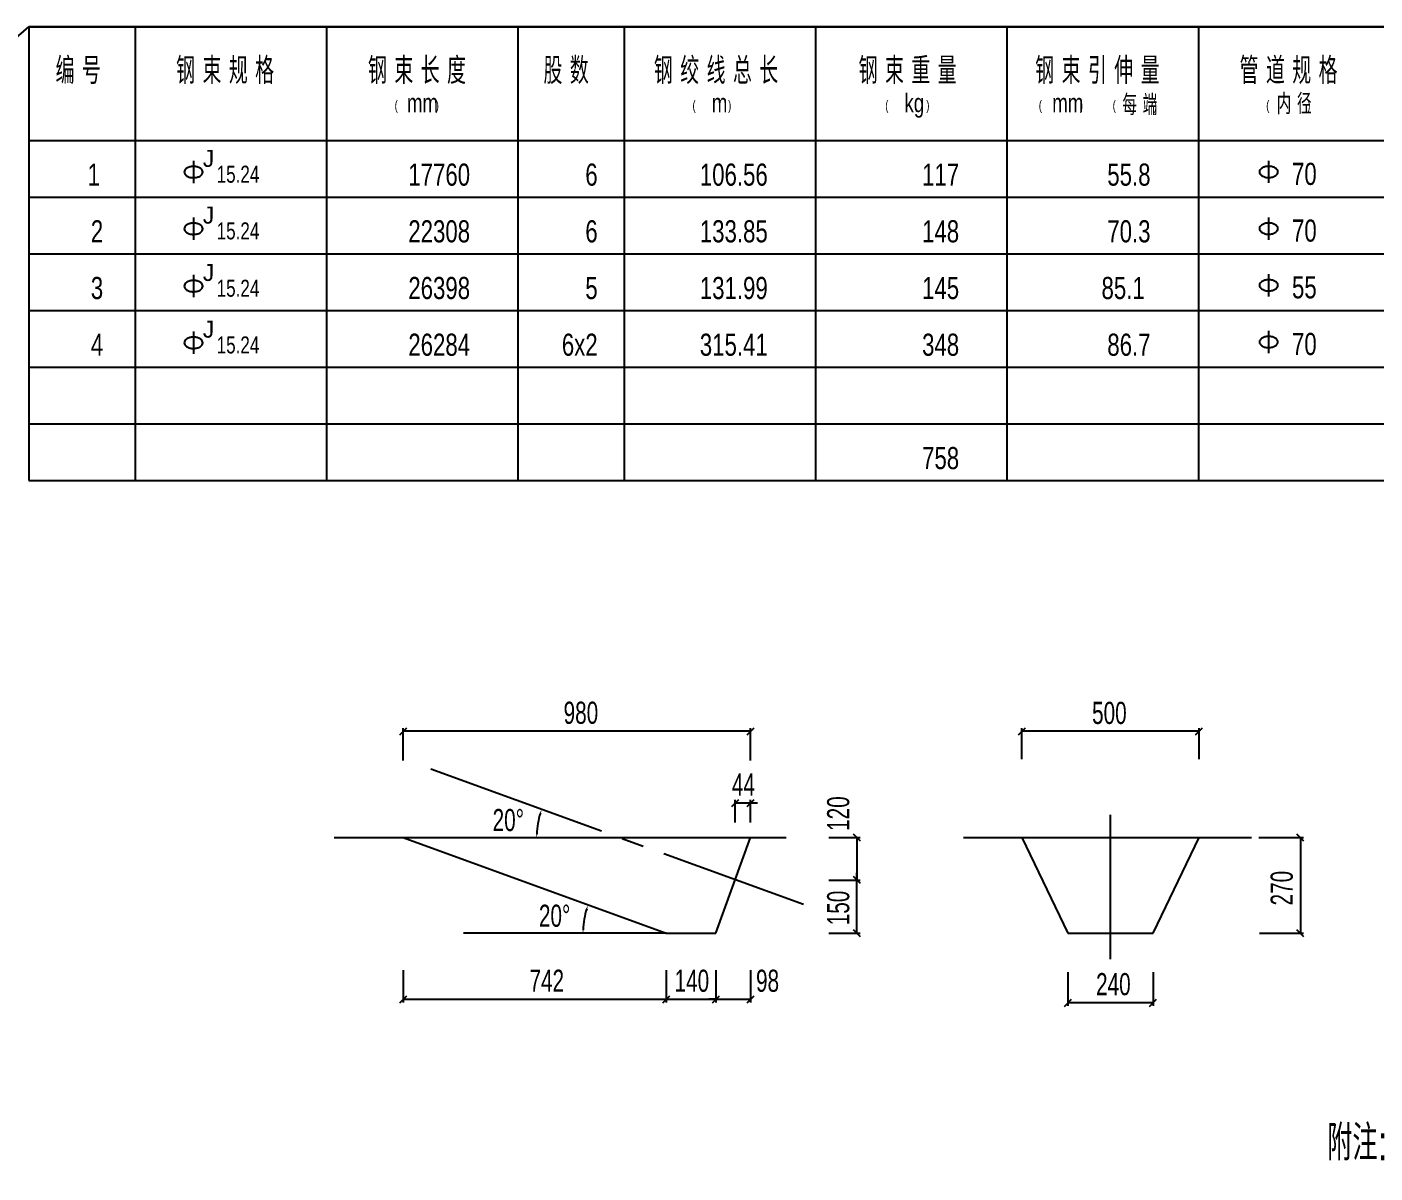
# Model space of a CAD drawing. Extents: x 6 to 303, y -107 to 103.
# Drawn here: x 162 to 238, y -43.5 to 21.2 of the extents above; entities that cross this region are included whole.
import ezdxf
from ezdxf.enums import TextEntityAlignment as Align

# ---------------------------------------------------------------- set-up
doc = ezdxf.new("R2010")
doc.units = 0
doc.header["$MEASUREMENT"] = 0
doc.linetypes.add('DD2', pattern=[14, 10.25, -1.25, 1.25, -1.25])
doc.layers.get('0').update_dxf_attribs({"linetype": 'CONTINUOUS'})
doc.layers.get('DEFPOINTS').update_dxf_attribs({"linetype": 'CONTINUOUS'})
for name, color, linetype in [('2', 2, 'CONTINUOUS'), ('4', 4, 'CONTINUOUS'), ('6', 6, 'DD2')]:
    doc.layers.add(name, color=color, linetype=linetype)
doc.styles.add('SMEDI', font='smsim', dxfattribs={"width": 0.75, "bigfont": 'smfs'})
doc.styles.get("Standard").update_dxf_attribs({"font": 'smsim', "width": 0.75, "bigfont": 'smfs'})
doc.dimstyles.get("Standard").update_dxf_attribs({"dimtxt": 0.18, "dimasz": 0.18, "dimexe": 0.18, "dimexo": 0.0625, "dimgap": 0.09, "dimtad": 0, "dimtih": 1, "dimtoh": 1, "dimdec": 4, "dimzin": 0, "dimdsep": 46, "dimtxsty": 'Standard', "dimcen": 0.09, "dimadec": 0, "dimazin": 0, "dimtfac": 1, "dimtdec": 4, "dimtofl": 0, "dimtmove": 0, "dimatfit": 3, "dimfxl": 1, "dimtolj": 1, "dimtzin": 0, "dimarcsym": 0})

# ---------------------------------------------------------------- blocks, each defined once
blk = doc.blocks.new('*D13')
at = {"color": 0, "linetype": 'ByBlock', "transparency": 16777216}
for p, q in [((217.899, -18.773), (218.299, -18.373)), ((218.099, -20.156), (218.099, -18.393)), ((228.099, -18.573), (218.099, -18.573)), ((227.899, -18.773), (228.299, -18.373)), ((228.099, -20.156), (228.099, -18.393))]:
    blk.add_line(p, q, dxfattribs=at)
at = {"layer": 'DEFPOINTS', "color": 0, "linetype": 'ByBlock', "transparency": 16777216}
for p in [(218.099, -18.573), (218.099, -20.573), (228.099, -20.573)]:
    blk.add_point(p, dxfattribs=at)
at = {"color": 0, "linetype": 'ByBlock', "transparency": 16777216, "width": 0.7}
blk.add_text('500', height=1.25, dxfattribs=at).set_placement((223.036, -17.536), align=Align.MIDDLE_CENTER)
blk = doc.blocks.new('*D12')
at = {"color": 0, "linetype": 'ByBlock', "transparency": 16777216}
for p, q in [((220.699, -32.165), (220.699, -34.08)), ((225.499, -32.165), (225.499, -34.08)), ((220.499, -34.1), (220.899, -33.7)), ((225.499, -33.9), (220.699, -33.9)), ((225.299, -34.1), (225.699, -33.7))]:
    blk.add_line(p, q, dxfattribs=at)
at = {"layer": 'DEFPOINTS', "color": 0, "linetype": 'ByBlock', "transparency": 16777216}
for p in [(220.699, -31.748), (225.499, -31.748), (220.699, -33.9)]:
    blk.add_point(p, dxfattribs=at)
at = {"color": 0, "linetype": 'ByBlock', "transparency": 16777216, "width": 0.7}
blk.add_text('240', height=1.25, dxfattribs=at).set_placement((223.262, -32.847), align=Align.MIDDLE_CENTER)
blk = doc.blocks.new('W')
blk.add_line((0.02, 2.93), (0.02, -0.07))
blk.add_lwpolyline([(-1.23, 1.43, 0.152216), (-1.14, 1.17, 0.106943), (-0.86, 0.9, 0.074343), (-0.43, 0.72, 0.074995), (0.02, 0.68, 0.060974), (0.52, 0.74, 0.074343), (0.91, 0.9, 0.106943), (1.19, 1.17, 0.152216), (1.27, 1.43, 0.152216), (1.19, 1.7, 0.106943), (0.91, 1.96, 0.074343), (0.52, 2.12, 0.060974), (0.02, 2.18, 0.060974), (-0.48, 2.12, 0.074343), (-0.86, 1.96, 0.106943), (-1.14, 1.7, 0.152216)], format="xyb", close=True)
blk = doc.blocks.new('G')
at = {"layer": '4', "style": 'SMEDI', "width": 0.75}
blk.add_text('钢 绞 线 总 长 ', height=1.5, dxfattribs=at).set_placement((1.674, -3.22))

msp = doc.modelspace()

# ---------------------------------------------------------------- linework, layer by layer
for p, q in [((162.0590644, 21.1822134), (293.4590644, 21.1822134)), ((162.0590644, 21.1822134), (162.0590644, -4.4177866)), ((162.0590644, -4.4177866), (293.4590644, -4.4177866)), ((179.2877302, -24.572879), (204.7884482, -24.572879)), ((183.1884482, -24.572879), (198.0284482, -29.972879)), ((200.8284882, -29.972879), (202.7884482, -24.572879)), ((214.8137269, -24.572879), (231.0604868, -24.572879)), ((218.0985691, -24.572879), (220.6985691, -29.972879)), ((225.4985691, -29.972879), (228.0985691, -24.572879)), ((198.0284482, -29.972879), (200.8284882, -29.972879)), ((220.6985691, -29.972879), (225.4985691, -29.972879))]:
    msp.add_line(p, q)
at = {"layer": '2'}
for p, q in [((293.4590644, 21.1822134), (162.0590644, 21.1822134)), ((168.0590644, 21.1822134), (168.0590644, -4.4177866)), ((178.8590644, 21.1822134), (178.8590644, -4.4177866)), ((189.6590644, 21.1822134), (189.6590644, -4.4177866)), ((195.6590644, 21.1822134), (195.6590644, -4.4177866)), ((206.4590644, 21.1822134), (206.4590644, -4.4177866)), ((217.2590644, 21.1822134), (217.2590644, -4.4177866)), ((228.0590644, 21.1822134), (228.0590644, -4.4177866)), ((162.0590644, 14.7822134), (293.4590644, 14.7822134)), ((162.0590644, 11.5822134), (293.4590644, 11.5822134)), ((162.0590644, 8.3822134), (293.4590644, 8.3822134)), ((162.0590644, 5.1822134), (293.4590644, 5.1822134)), ((162.0590644, 1.9822134), (293.4590644, 1.9822134)), ((162.0590644, -1.2177866), (293.4590644, -1.2177866)), ((162.0590644, -4.4177866), (293.4590644, -4.4177866)), ((231.471153, -24.572879), (233.996042, -24.572879)), ((234.016042, -24.772879), (233.616042, -24.372879)), ((233.816042, -24.572879), (233.816042, -29.972879)), ((231.505774, -29.972879), (233.996042, -29.972879)), ((234.016042, -30.172879), (233.616042, -29.772879))]:
    msp.add_line(p, q, dxfattribs=at)
at = {"layer": '2', "color": 2, "linetype": 'ByBlock'}
for p, q in [((182.9884482, -18.772879), (183.3884482, -18.372879)), ((183.1884482, -20.222879), (183.1884482, -18.392879)), ((202.7884482, -18.572879), (183.1884482, -18.572879)), ((202.5884482, -18.772879), (202.9884482, -18.372879)), ((202.7884482, -20.222879), (202.7884482, -18.392879)), ((201.7247367, -22.8210858), (202.1247367, -22.4210858)), ((201.9247367, -23.7318222), (201.9247367, -22.4410858)), ((202.5884482, -22.8210858), (202.9884482, -22.4210858)), ((202.7884482, -23.7318222), (202.7884482, -22.4410858)), ((202.7884482, -22.6210858), (203.1884482, -22.6210858)), ((207.2051149, -24.572879), (208.9684482, -24.572879)), ((208.9884482, -24.772879), (208.5884482, -24.372879)), ((208.7884482, -24.572879), (208.7884482, -26.972879)), ((208.7884482, -26.972879), (208.7884482, -26.572879)), ((207.2051149, -26.972879), (208.9684482, -26.972879)), ((207.2051149, -26.972879), (208.9684482, -26.972879)), ((208.9884482, -27.172879), (208.5884482, -26.772879)), ((208.9884482, -27.172879), (208.5884482, -26.772879)), ((208.7884482, -29.972879), (208.7884482, -26.7745457)), ((207.2051149, -29.972879), (208.9684482, -29.972879)), ((208.9884482, -30.172879), (208.5884482, -29.772879)), ((183.1884482, -32.0494467), (183.1884482, -33.8794467)), ((198.0279482, -32.0494467), (198.0279482, -33.8794467)), ((198.0279482, -32.0494467), (198.0279482, -33.8794467)), ((200.8338882, -32.0494467), (200.8338882, -33.8794467)), ((200.8338882, -32.0494467), (200.8338882, -33.8794467)), ((202.7884482, -32.0494467), (202.7884482, -33.8794467)), ((182.9884482, -33.8994467), (183.3884482, -33.4994467)), ((183.1884482, -33.6994467), (198.0279482, -33.6994467)), ((197.8279482, -33.8994467), (198.2279482, -33.4994467)), ((197.8279482, -33.8994467), (198.2279482, -33.4994467)), ((198.0279482, -33.6994467), (200.8338882, -33.6994467)), ((200.8338882, -33.6994467), (200.4338882, -33.6994467)), ((200.6338882, -33.8994467), (201.0338882, -33.4994467)), ((200.6338882, -33.8994467), (201.0338882, -33.4994467)), ((200.8338882, -33.6994467), (202.7884482, -33.6994467)), ((202.5884482, -33.8994467), (202.9884482, -33.4994467))]:
    msp.add_line(p, q, dxfattribs=at)
at = {"layer": '2', "color": 2}
for p, q in [((201.9247367, -22.6210858), (202.7884482, -22.6210858)), ((198.0284482, -29.972879), (186.587492, -29.972879)), ((200.8338882, -33.6994467), (202.7884482, -33.6994467))]:
    msp.add_line(p, q, dxfattribs=at)
at = {"layer": '2', "color": 2, "linetype": 'ByBlock'}
for centre in [(195.3774775, -24.5734774), (197.9912237, -29.9734774)]:
    msp.add_arc(centre, 4.65941, 162.708642991, 177.540453439, dxfattribs=at)
for p in [(183.1884482, -18.572879), (202.7884482, -22.6210858), (208.7884482, -26.972879), (208.7884482, -29.972879), (198.0279482, -33.6994467), (200.8338882, -33.6994467), (202.7884482, -33.6994467)]:
    msp.add_point(p, dxfattribs=at)
for points in [[(190.8970396, -23.1779686), (190.9602534, -23.1991455), (190.9921774, -22.9989157)], [(190.7556855, -24.3742389), (190.6890342, -24.3728081), (190.7180675, -24.5734774)], [(193.5107859, -28.5779686), (193.5739996, -28.5991455), (193.6059236, -28.3989157)], [(193.3694318, -29.7742389), (193.3027805, -29.7728081), (193.3318137, -29.9734774)]]:
    msp.add_solid(points, dxfattribs=at)
at = {"layer": '4'}
msp.add_line((18.5741762, -102.0835954, -11.3095628), (162.0590644, 21.1822134), dxfattribs=at)
at = {"layer": '6'}
for p, q in [((184.743682, -20.6889453), (205.7674187, -28.3409597)), ((223.0985691, -31.4325631), (223.0985691, -23.2880868))]:
    msp.add_line(p, q, dxfattribs=at)
at = {"layer": 'DEFPOINTS', "color": 0, "linetype": 'ByBlock'}
for p in [(180.3379775, -19.1734774), (183.9365212, -24.5734774), (195.3774775, -24.5734774), (195.3774775, -24.5734774)]:
    msp.add_point(p, dxfattribs=at)

# ---------------------------------------------------------------- block references
at = {"layer": '2'}
for p, xscale, yscale, zscale in [((171.3425515, 12.3910542), 0.4199958, 0.4199958, 0.4199958), ((232.0162877, 12.4034189), 0.4166625, 0.4166625, 0.4166625), ((171.3425515, 9.1910542), 0.4199958, 0.4199958, 0.4199958), ((232.0162877, 9.2034189), 0.4166625, 0.4166625, 0.4166625), ((171.3425515, 5.9540855), 0.4199958, 0.4199958, 0.4199958), ((232.0162877, 6.0034189), 0.4166625, 0.4166625, 0.4166625), ((171.3425515, 2.7540855), 0.4199958, 0.4199958, 0.4199958), ((232.0162877, 2.8034189), 0.4166625, 0.4166625, 0.4166625)]:
    msp.add_blockref('W', p, dxfattribs=dict(at, xscale=xscale, yscale=yscale, zscale=zscale))
at = {"layer": '4'}
msp.add_blockref('G', (195.6590644, 21.1822134), dxfattribs=at)

# ---------------------------------------------------------------- texts
at = {"layer": '2', "style": 'SMEDI', "width": 0.75}
for s, p in [('1', (166.0717865, 12.2222134)), ('17760', (186.9590644, 12.2222134)), ('6', (194.1590644, 12.2222134)), ('106.56', (203.7590644, 12.2222134)), ('2', (166.2545155, 9.0222134)), ('22308', (186.9590644, 9.0222134)), ('6', (194.1590644, 9.0222134)), ('133.85', (203.7590644, 9.0222134)), ('3', (166.2545155, 5.8222134)), ('26398', (186.9590644, 5.8222134)), ('5', (194.1590644, 5.8222134)), ('131.99', (203.7590644, 5.8222134)), ('4', (166.2545155, 2.6222134)), ('26284', (186.9590644, 2.6222134)), ('6x2', (194.1590644, 2.6222134)), ('315.41', (203.7590644, 2.6222134)), ('758', (214.5590644, -3.7777866))]:
    msp.add_text(s, height=1.25, dxfattribs=at).set_placement(p, align=Align.RIGHT)
at = {"layer": '2', "width": 0.75}
for s, p in [('117', (214.5590644, 12.2222134)), ('55.8', (225.3590644, 12.2222134)), ('70', (234.7364071, 12.264341)), ('148', (214.5590644, 9.0222134)), ('70.3', (225.3590644, 9.0222134)), ('70', (234.7364071, 9.064341)), ('145', (214.5590644, 5.8222134)), ('85.1', (225.0320184, 5.8222134)), ('55', (234.7364071, 5.864341)), ('348', (214.5590644, 2.6222134)), ('86.7', (225.3590644, 2.6222134)), ('70', (234.7364071, 2.664341))]:
    msp.add_text(s, height=1.25, dxfattribs=at).set_placement(p, align=Align.RIGHT)
at = {"layer": '2', "color": 2, "linetype": 'ByBlock', "width": 0.7}
for s, p in [('980', (193.2137899, -17.5279186)), ('44', (202.3854351, -21.5761254)), ('20%%D', (189.1160053, -23.5843452)), ('20%%D', (191.7297515, -28.9843452)), ('742', (191.2863499, -32.6544864)), ('140', (199.4757077, -32.6544864)), ('98', (203.7468424, -32.6544864))]:
    msp.add_text(s, height=1.25, dxfattribs=at).set_placement(p, align=Align.MIDDLE_CENTER)
for s, p in [('120', (207.73181, -23.2194456)), ('270', (232.7594038, -27.4270003)), ('150', (207.73181, -28.5477042))]:
    msp.add_text(s, height=1.25, rotation=90, dxfattribs=at).set_placement(p, align=Align.MIDDLE_CENTER)
at = {"layer": '2'}
for p in [(171.8777813, 13.2816698), (171.8777813, 10.0816698), (171.8777813, 6.8447011), (171.8777813, 3.6447011)]:
    msp.add_attdef('J', p, '', height=0.96, dxfattribs=at)
at = {"layer": '2', "width": 0.75}
for p in [(172.6572644, 12.3910542), (172.6572644, 9.1910542), (172.6572644, 5.9540855), (172.6572644, 2.7540855)]:
    msp.add_attdef('15.24', p, '', height=0.96, dxfattribs=at)
at = {"layer": '4', "style": 'SMEDI', "width": 0.75}
for s, height, p in [('编 号', 1.5, (163.5676987, 17.9619875)), ('钢 束 规 格', 1.5, (170.3717347, 17.9619875)), ('钢 束 长 度', 1.5, (181.2001097, 17.9619875)), ('股 数', 1.5, (191.1018855, 17.9619875)), ('钢 束 重 量', 1.5, (208.8859939, 17.9619875)), ('钢 束 引 伸 量', 1.5, (218.8529125, 17.9619875)), ('管 道 规 格', 1.5, (230.3832688, 17.9619875)), ('内 径', 1.155, (232.4777646, 16.2614338)), ('(              )', 0.546, (182.7031132, 16.4900047)), ('mm', 1.05, (183.3963319, 16.3706862)), ('(            )', 0.546, (199.5100736, 16.4900047)), ('m', 1.05, (200.6023973, 16.3706862)), ('(              )', 0.546, (210.3889974, 16.4900047)), ('kg', 1.05, (211.4730759, 16.3706862)), ('(              )', 0.546, (219.0530511, 16.4900047)), ('mm', 1.05, (219.8114141, 16.3706862)), ('(              )', 0.546, (223.2222186, 16.4900047)), ('每 端', 1.155, (223.7695541, 16.2050182)), ('(              )', 0.546, (231.8862723, 16.4900047)), ('附注:', 2, (235.3259949, -42.7984623))]:
    msp.add_text(s, height=height, dxfattribs=at).set_placement(p)

# ---------------------------------------------------------------- dimensions: what is measured, and where the dimension line sits
at = {"layer": '2'}
for base, p1, p2, text, picture, middle in [((218.0985691, -18.572879), (228.0985691, -20.572879), (218.0985691, -20.572879), '500', '*D13', (223.0358083, -17.5363525)), ((220.6985691, -33.9002101), (225.4985691, -31.7480484), (220.6985691, -31.7480484), '240', '*D12', (223.2620336, -32.847277))]:
    dim = msp.add_linear_dim(base=base, p1=p1, p2=p2, text=text, dimstyle='Standard', dxfattribs=at)
    dim.commit()
    dim.dimension.update_dxf_attribs({"geometry": picture, "text_midpoint": middle, "dimtype": 128})

doc.saveas('drawing.dxf')
